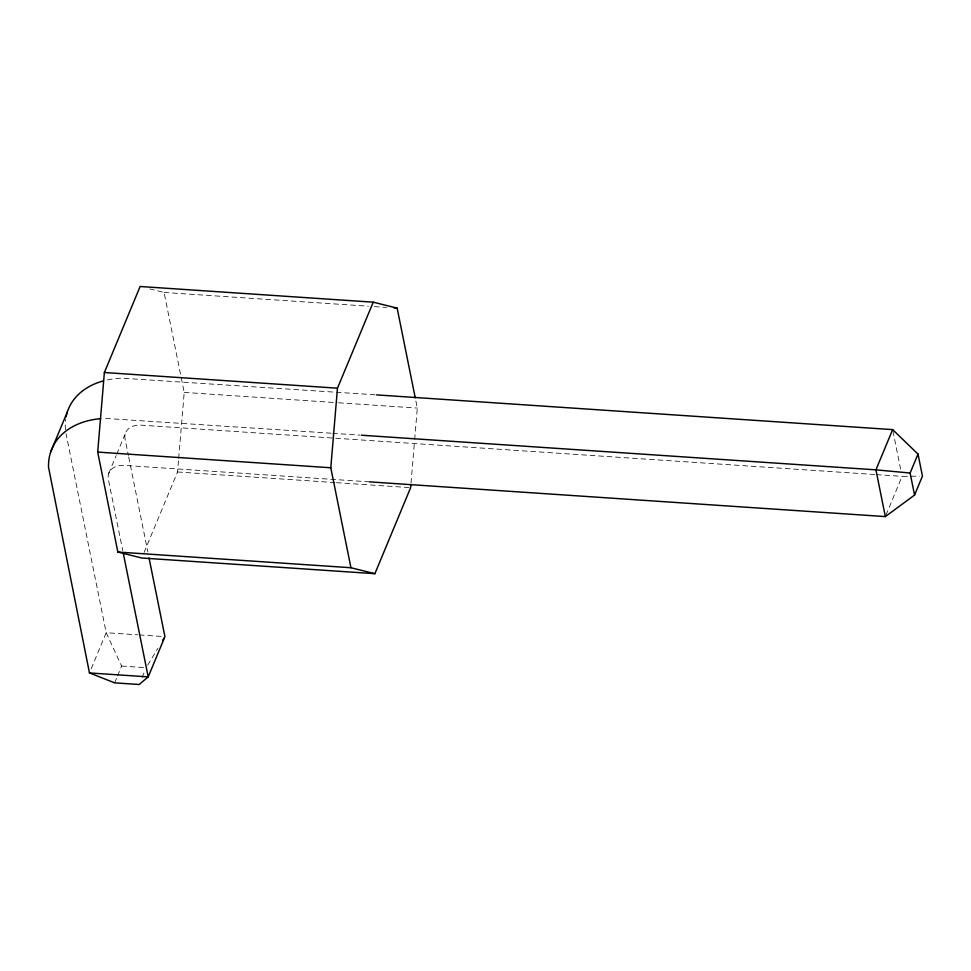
<?xml version="1.0" encoding="UTF-8"?>
<svg xmlns="http://www.w3.org/2000/svg" width="971" height="971" viewBox="0 0 971 971"><rect width="100%" height="100%" fill="white"/><g stroke="black" fill="none" stroke-linecap="round" stroke-linejoin="round"><path stroke-width="0.73" stroke-dasharray="4.86 3.64" d="M144.084 552.45L177.535 471.979L178.543 459.975M178.664 458.47L184.211 392.405L164.063 292.453L149.983 288.945M411.012 483.157L414.532 441.125M414.666 439.62L417.312 408.087L415.527 399.275M108.655 473.617L116.156 455.581M116.726 454.197L125.38 433.394M91.201 668.776L106.191 632.716L66.052 433.661M114.651 682.856L116.969 677.26M117.552 675.865L121.63 666.057L106.191 632.716L137.821 634.84M142.082 677.515L144.412 671.908M885.928 515.2L902.071 476.36L919.537 476.142M147.726 665.123L157.885 648.312M164.063 292.453L368.397 306.205M374.454 306.605L386.555 307.419M375.037 394.796L121.678 378.168A82.11 58.236 22.6 0 0 102.841 381.045M184.211 392.405L337.083 402.686M338.6 402.795L417.312 408.087M331.075 433.187L104.965 418.392A82.11 58.236 22.6 0 0 102.149 418.55M332.592 433.284L359.828 435.117M874.847 474.528L141.208 425.164A20.185 14.31 22.6 0 0 125.101 439.135L128.39 455.472M876.352 474.625L902.071 476.36M369.538 481.871L124.482 465.388A20.185 14.31 22.6 0 0 108.376 479.358L122.747 550.654M177.535 471.979L334.946 482.575M336.464 482.672L409.119 487.563M139.326 634.937L161.914 636.454M121.63 666.057L144.715 667.611M892.944 431.088L900.603 469.054M128.694 456.965L147.859 552.014M65.579 429.728L65.275 427.119A82.11 58.236 22.6 0 1 65.652 419.278"/><path stroke-width="1.46" d="M410.879 484.663L410.636 487.66L374.879 573.691L141.778 557.997L117.855 552.038L97.695 452.085L104.37 372.512L140.127 286.494L373.228 302.175L397.151 308.135L415.236 397.794M374.879 573.691L350.944 567.732L330.795 467.767L337.471 388.194L373.228 302.175M50.662 452.037L67.387 411.813M376.554 394.894L892.64 429.619L875.927 469.843L885.346 516.584L369.538 481.871M885.346 516.584L914.561 495.076L910.118 473.035L918.008 454.064L892.64 429.619M914.561 495.076L922.45 476.106L918.008 454.064M162.582 640.544L164.148 637.959M394.129 307.928L397.151 308.135M104.37 372.512L337.471 388.194M361.346 435.214L875.927 469.843L910.118 473.035M97.695 452.085L330.795 467.767M117.855 552.038L350.944 567.732M100.753 418.659A82.11 58.236 22.6 0 0 48.55 467.342L89.466 672.939L148.199 676.884L164.924 636.66L149.049 557.949M89.466 672.939L114.651 682.856L139.169 684.506L148.199 676.884L123.353 553.616M66.089 416.741A82.11 58.236 22.6 0 1 102.841 381.045"/></g></svg>
